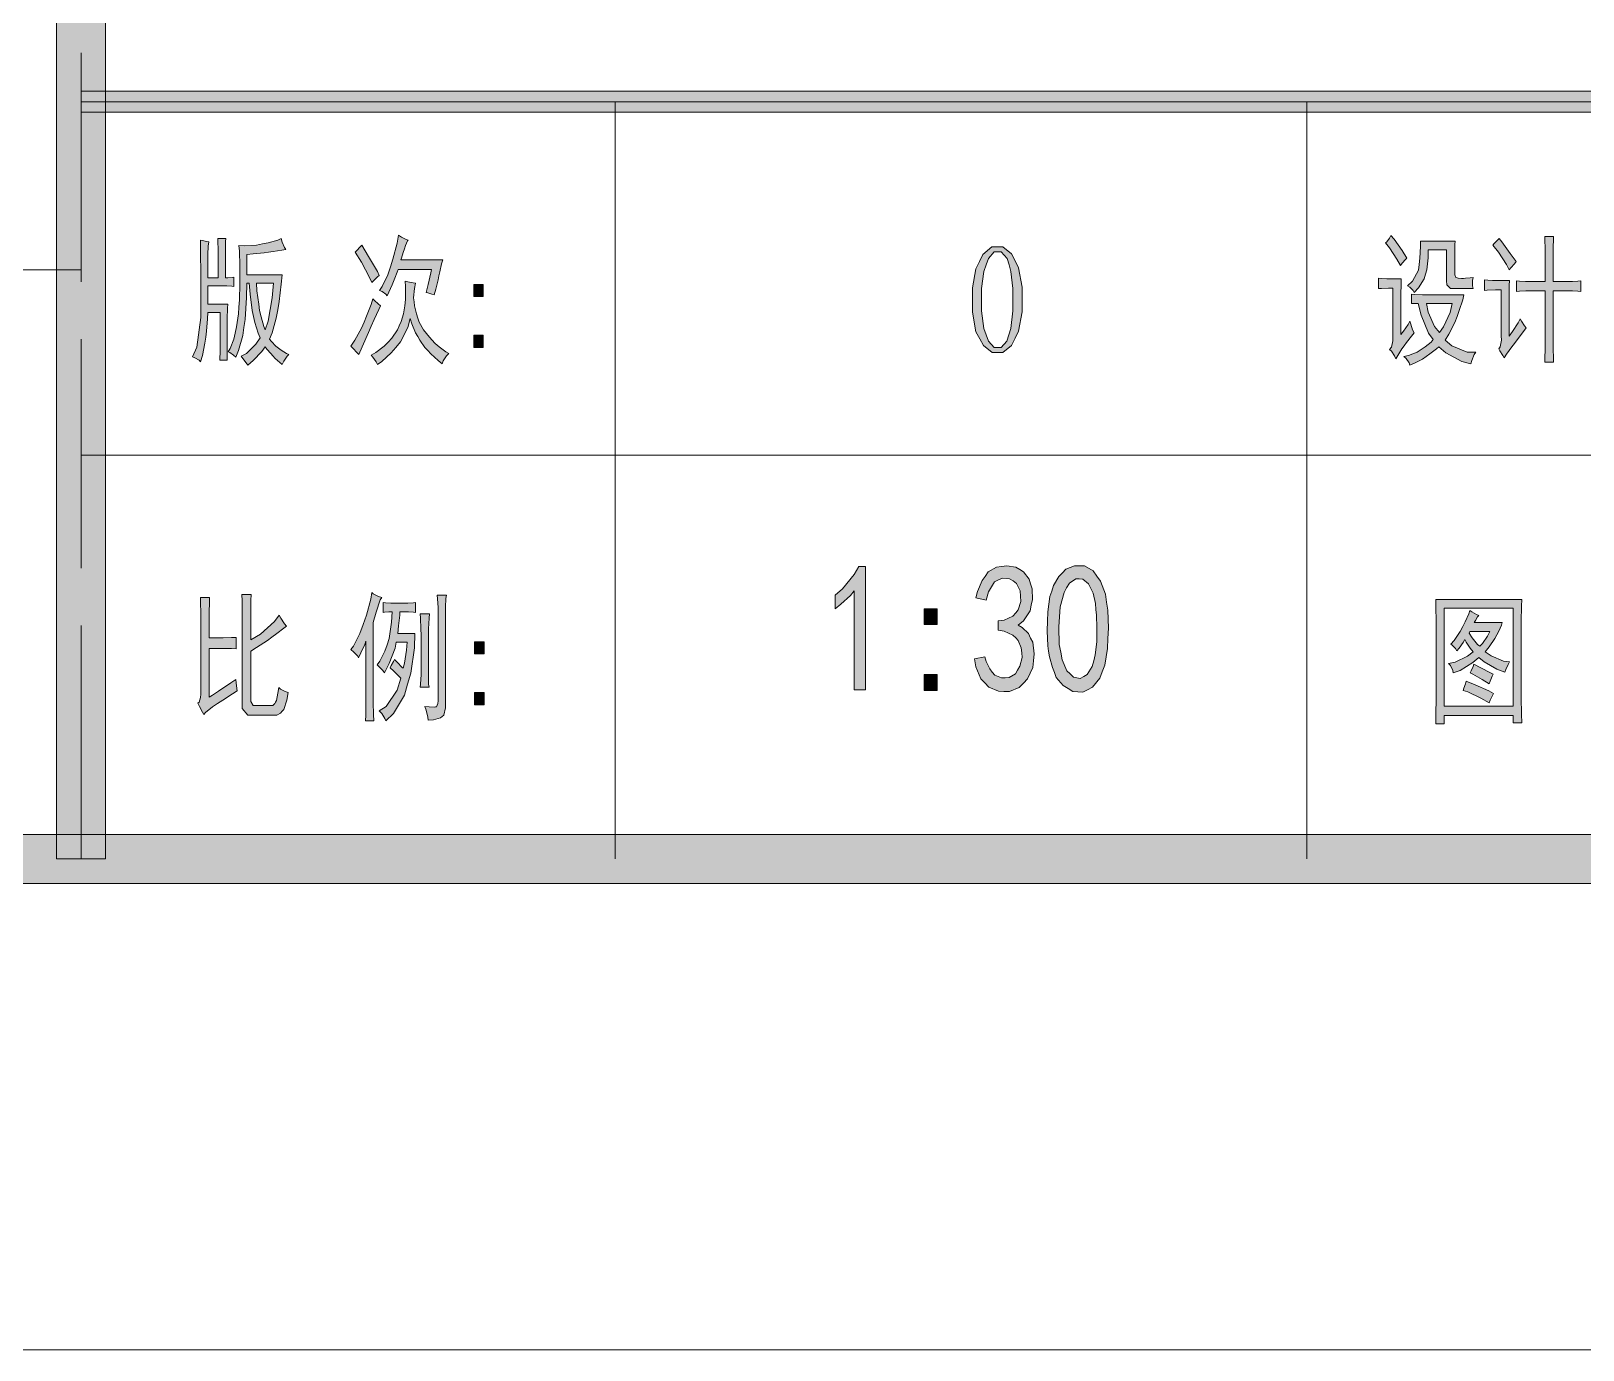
# Model space of a CAD drawing. Header units: millimetres. Extents: x 0 to 829, y 0 to 586.
# Drawn here: x 768.95 to 800.11, y 0 to 26.48 of the extents above; entities that cross this region are included whole.
import ezdxf

# ---------------------------------------------------------------- set-up
doc = ezdxf.new("R2010")
doc.units = ezdxf.units.MM

msp = doc.modelspace()

# ---------------------------------------------------------------- hatches: boundary and pattern name
h = msp.add_hatch(color=0)
h.dxf.hatch_style = 2
h.paths.add_polyline_path([(770.449028, 9.860139), (769.464778, 9.860139), (769.464778, 575.772139), (770.449028, 575.772139)])
h = msp.add_hatch(color=0)
h.dxf.hatch_style = 2
h.paths.add_polyline_path([(769.958667, 24.853194), (769.958667, 25.276528), (819.294639, 25.276528), (819.294639, 24.853194)])
h = msp.add_hatch(color=0)
h.dxf.hatch_style = 2
h.paths.add_polyline_path([(772.519833, 22.253222), (772.512778, 22.1615), (772.502194, 21.995694), (772.502194, 21.918083), (772.502194, 21.530028), (772.710333, 21.530028), (772.710333, 22.052139), (772.710333, 22.112111), (772.706806, 22.246167), (772.703278, 22.32025), (772.862028, 22.32025), (772.8585, 22.25675), (772.854972, 22.122694), (772.854972, 22.052139), (772.854972, 21.530028), (772.904361, 21.530028), (772.989028, 21.537083), (773.027833, 21.540611), (773.027833, 21.353639), (772.981972, 21.357167), (772.886722, 21.364222), (772.837333, 21.364222), (772.502194, 21.364222), (772.502194, 20.997333), (772.904361, 20.997333), (772.900833, 20.919722), (772.893778, 20.704528), (772.893778, 20.563417), (772.893778, 19.8755), (772.745611, 19.8755), (772.749139, 20.069528), (772.752667, 20.545778), (772.752667, 20.831528), (772.502194, 20.831528), (772.498667, 20.704528), (772.4775, 20.457583), (772.463389, 20.337639), (772.44575, 20.217694), (772.392833, 19.97075), (772.354028, 19.84375), (772.325806, 19.871972), (772.244667, 19.921361), (772.195278, 19.942528), (772.279944, 20.136556), (772.361083, 20.729222), (772.361083, 21.131389), (772.361083, 21.537083), (772.357556, 22.112111), (772.354028, 22.284972), (772.396361, 22.274389), (772.4775, 22.25675)])
h = msp.add_hatch(color=0)
h.paths.add_polyline_path([(773.976806, 22.32025), (773.997972, 22.246167), (774.043833, 22.136806), (774.068528, 22.098), (773.987389, 22.083889), (773.814528, 22.059194), (773.722806, 22.045083), (773.634611, 22.030972), (773.415889, 22.006278), (773.285361, 21.995694), (773.285361, 21.586472), (773.994444, 21.586472), (773.976806, 21.403028), (773.934472, 21.053778), (773.90625, 20.884444), (773.878028, 20.718639), (773.796889, 20.425833), (773.743972, 20.298833), (773.782778, 20.249444), (773.870972, 20.157722), (773.923889, 20.115389), (773.976806, 20.073056), (774.079111, 20.009556), (774.1285, 19.988389), (774.093222, 19.953111), (774.026194, 19.854333), (773.994444, 19.787306), (773.948583, 19.826111), (773.856861, 19.910778), (773.811, 19.960167), (773.765139, 20.006028), (773.687528, 20.09775), (773.65225, 20.143611), (773.585222, 20.048361), (773.412361, 19.864917), (773.303, 19.776722), (773.274778, 19.819056), (773.20775, 19.910778), (773.168944, 19.953111), (773.278306, 20.009556), (773.468806, 20.193), (773.553472, 20.32), (773.514667, 20.41525), (773.447639, 20.630444), (773.419417, 20.753917), (773.394722, 20.870333), (773.352389, 21.201944), (773.33475, 21.420667), (773.285361, 21.420667), (773.281833, 21.134917), (773.253611, 20.690417), (773.228917, 20.531667), (773.204222, 20.369389), (773.119556, 20.069528), (773.063111, 19.931944), (773.020778, 19.974278), (772.946694, 20.030722), (772.911417, 20.041306), (772.95375, 20.108333), (773.024306, 20.298833), (773.052528, 20.418778), (773.08075, 20.54225), (773.119556, 20.803306), (773.126611, 20.940889), (773.137194, 21.085528), (773.14425, 21.406556), (773.14425, 21.586472), (773.14425, 21.769917), (773.137194, 22.062722), (773.126611, 22.175611), (773.243028, 22.168556), (773.479389, 22.186194), (773.599333, 22.207361), (773.71575, 22.228528), (773.90625, 22.284972)])
h.paths.add_polyline_path([(773.479389, 21.420667), (773.489972, 21.268972), (773.52525, 20.997333), (773.542889, 20.873861), (773.571111, 20.746861), (773.624028, 20.552833), (773.65225, 20.485806), (773.712222, 20.658667), (773.793361, 21.124333), (773.818056, 21.420667)])
h = msp.add_hatch(color=0)
h.dxf.hatch_style = 2
h.paths.add_polyline_path([(775.592528, 22.186194), (775.730111, 21.956889), (775.9065, 21.6535), (775.941778, 21.575889), (775.910028, 21.547667), (775.835944, 21.473583), (775.793611, 21.43125), (775.751278, 21.537083), (775.585472, 21.840472), (775.458472, 22.041556), (775.49375, 22.073306), (775.560778, 22.147389)])
h = msp.add_hatch(color=0)
h.dxf.hatch_style = 2
h.paths.add_polyline_path([(776.527389, 22.284972), (776.513278, 22.267333), (776.474472, 22.179139), (776.449778, 22.108583), (776.425083, 22.0345), (776.389806, 21.925139), (776.375694, 21.886333), (777.218833, 21.886333), (777.197667, 21.808722), (777.158861, 21.649972), (777.141222, 21.568833), (777.127111, 21.487694), (777.08125, 21.297194), (777.0495, 21.184306), (777.003639, 21.201944), (776.9225, 21.223111), (776.883694, 21.230167), (776.926028, 21.395972), (776.978944, 21.628806), (776.993056, 21.695833), (776.326306, 21.695833), (776.305139, 21.642917), (776.25575, 21.519444), (776.231056, 21.452417), (776.202833, 21.385389), (776.139333, 21.24075), (776.100528, 21.163139), (776.075833, 21.198417), (776.00175, 21.251333), (775.952361, 21.276028), (776.005278, 21.353639), (776.114639, 21.59), (776.167556, 21.745222), (776.220472, 21.903972), (776.305139, 22.225), (776.333361, 22.38375), (776.389806, 22.344944), (776.485056, 22.295556)])
h = msp.add_hatch(color=0)
h.paths.add_polyline_path([(788.356028, 20.027194), (788.250194, 20.027194), (788.073806, 20.168306), (787.999722, 20.305889), (787.925639, 20.443472), (787.855083, 20.838583), (787.855083, 21.092583), (787.855083, 21.328944), (787.925639, 21.709944), (787.996194, 21.854583), (788.063222, 21.999222), (788.246667, 22.147389), (788.356028, 22.147389), (788.465389, 22.147389), (788.641778, 22.006278), (788.712333, 21.868694), (788.779361, 21.727583), (788.849917, 21.339528), (788.849917, 21.092583), (788.849917, 20.845639), (788.779361, 20.454056), (788.712333, 20.312944), (788.641778, 20.168306), (788.465389, 20.027194)])
h.paths.add_polyline_path([(788.356028, 22.048611), (788.289, 22.048611), (788.176111, 21.918083), (788.13025, 21.787556), (788.084389, 21.657028), (788.038528, 21.311306), (788.038528, 21.092583), (788.038528, 20.863278), (788.084389, 20.506972), (788.13025, 20.379972), (788.176111, 20.252972), (788.289, 20.125972), (788.356028, 20.125972), (788.430111, 20.125972), (788.543, 20.252972), (788.585333, 20.379972), (788.627667, 20.506972), (788.666472, 20.863278), (788.666472, 21.092583), (788.666472, 21.311306), (788.627667, 21.657028), (788.588861, 21.787556), (788.550056, 21.918083), (788.433639, 22.048611)])
h = msp.add_hatch(color=0)
h.dxf.hatch_style = 2
h.paths.add_polyline_path([(796.254722, 22.376694), (796.32175, 22.302611), (796.484028, 22.076833), (796.579278, 21.921611), (796.547528, 21.893389), (796.4805, 21.819306), (796.44875, 21.776972), (796.378194, 21.903972), (796.2265, 22.133278), (796.148889, 22.232056), (796.173583, 22.253222), (796.2265, 22.327306)])
h = msp.add_hatch(color=0)
h.dxf.hatch_style = 2
h.paths.add_polyline_path([(797.521194, 21.311306), (797.450639, 21.311306), (797.376556, 21.388917), (797.373028, 21.466528), (797.373028, 22.087417), (797.006139, 22.087417), (797.006139, 21.932194), (796.977917, 21.688778), (796.953222, 21.600583), (796.925, 21.508861), (796.808583, 21.325417), (796.723917, 21.233694), (796.706278, 21.2725), (796.63925, 21.339528), (796.589861, 21.364222), (796.692167, 21.459472), (796.812111, 21.678194), (796.826222, 21.798139), (796.840333, 21.921611), (796.850917, 22.154444), (796.847389, 22.263806), (797.545889, 22.263806), (797.542361, 22.196778), (797.538833, 22.030972), (797.538833, 21.932194), (797.538833, 21.632333), (797.538833, 21.586472), (797.56, 21.533556), (797.584694, 21.5265), (797.605861, 21.519444), (797.672889, 21.512389), (797.715222, 21.515917), (797.754028, 21.519444), (797.849278, 21.5265), (797.905722, 21.533556), (797.895139, 21.477111), (797.895139, 21.364222), (797.905722, 21.311306)])
h = msp.add_hatch(color=0)
h.dxf.hatch_style = 2
h.paths.add_polyline_path([(798.431361, 22.32025), (798.484278, 22.249694), (798.653611, 22.016861), (798.770028, 21.854583), (798.73475, 21.808722), (798.664194, 21.727583), (798.628917, 21.688778), (798.576, 21.794611), (798.413722, 22.041556), (798.304361, 22.186194), (798.332583, 22.214417), (798.396083, 22.281444)])
h = msp.add_hatch(color=0)
h.dxf.hatch_style = 2
h.paths.add_polyline_path([(799.355639, 21.455944), (799.355639, 22.009806), (799.355639, 22.119167), (799.348583, 22.292028), (799.345056, 22.355528), (799.521444, 22.355528), (799.517917, 22.281444), (799.510861, 22.154444), (799.510861, 22.098), (799.510861, 21.455944), (799.853056, 21.455944), (799.902444, 21.455944), (800.011806, 21.459472), (800.071778, 21.466528), (800.071778, 21.254861), (800.008278, 21.261917), (799.902444, 21.265444), (799.863639, 21.265444), (799.510861, 21.265444), (799.510861, 20.154194), (799.510861, 20.087167), (799.517917, 19.928417), (799.521444, 19.833167), (799.345056, 19.833167), (799.348583, 19.928417), (799.355639, 20.083639), (799.355639, 20.143611), (799.355639, 21.265444), (799.027556, 21.265444), (798.967583, 21.265444), (798.840583, 21.261917), (798.780611, 21.254861), (798.780611, 21.466528), (798.840583, 21.459472), (798.957, 21.455944), (799.013444, 21.455944)])
h = msp.add_hatch(color=0)
h.dxf.hatch_style = 2
h.paths.add_polyline_path([(796.462861, 21.508861), (796.459333, 21.410083), (796.455806, 21.187833), (796.455806, 21.064361), (796.455806, 20.387028), (796.508722, 20.454056), (796.600444, 20.588111), (796.63925, 20.655139), (796.653361, 20.598694), (796.692167, 20.482278), (796.723917, 20.422306), (796.667472, 20.355278), (796.568694, 20.228278), (796.522833, 20.164778), (796.476972, 20.104806), (796.392306, 19.97075), (796.357028, 19.900194), (796.325278, 19.960167), (796.265306, 20.055417), (796.230028, 20.087167), (796.265306, 20.133028), (796.297056, 20.260028), (796.297056, 20.344694), (796.297056, 21.321889), (796.208861, 21.321889), (796.064222, 21.314833), (796.007778, 21.311306), (796.007778, 21.519444), (796.060694, 21.515917), (796.173583, 21.508861), (796.230028, 21.508861)])
h = msp.add_hatch(color=0)
h.dxf.hatch_style = 2
h.paths.add_polyline_path([(776.675556, 21.420667), (776.650861, 21.314833), (776.633222, 21.127861), (776.643806, 21.046722), (776.650861, 20.965583), (776.689667, 20.803306), (776.717889, 20.718639), (776.746111, 20.6375), (776.834306, 20.482278), (776.89075, 20.408194), (776.950722, 20.337639), (777.063611, 20.217694), (777.116528, 20.168306), (777.172972, 20.122444), (777.282333, 20.041306), (777.342306, 20.009556), (777.296444, 19.963694), (777.229417, 19.857861), (777.20825, 19.797889), (777.127111, 19.864917), (776.982472, 19.998972), (776.9225, 20.066), (776.862528, 20.1295), (776.760222, 20.274139), (776.717889, 20.348222), (776.675556, 20.422306), (776.601472, 20.602222), (776.566194, 20.708056), (776.516806, 20.531667), (776.372167, 20.242389), (776.276917, 20.1295), (776.181667, 20.020139), (775.998222, 19.847278), (775.910028, 19.787306), (775.881806, 19.84375), (775.818306, 19.935472), (775.783028, 19.974278), (775.87475, 20.027194), (776.044083, 20.157722), (776.121694, 20.235333), (776.199306, 20.316472), (776.312194, 20.482278), (776.347472, 20.563417), (776.38275, 20.648083), (776.428611, 20.806833), (776.442722, 20.884444), (776.456833, 20.965583), (776.470944, 21.092583), (776.470944, 21.141972), (776.474472, 21.191361), (776.470944, 21.353639), (776.467417, 21.463), (776.516806, 21.445361), (776.622639, 21.424194)])
h = msp.add_hatch(color=0)
h.dxf.hatch_style = 2
h.paths.add_polyline_path([(778.03375, 21.152556), (777.84325, 21.152556), (777.84325, 21.395972), (778.03375, 21.395972)])
h = msp.add_hatch(color=0)
h.paths.add_polyline_path([(796.671, 21.198417), (796.738028, 21.194889), (796.889722, 21.187833), (796.970861, 21.187833), (797.722278, 21.187833), (797.697583, 21.089056), (797.627028, 20.870333), (797.584694, 20.750389), (797.542361, 20.630444), (797.422417, 20.394083), (797.348333, 20.277667), (797.478861, 20.16125), (797.789306, 20.037778), (797.962167, 20.03425), (797.930417, 19.984861), (797.881028, 19.868444), (797.863389, 19.801417), (797.683472, 19.850806), (797.362444, 20.023667), (797.221333, 20.143611), (797.168417, 20.101278), (797.037889, 20.0025), (796.963806, 19.949583), (796.889722, 19.896667), (796.727444, 19.812), (796.63925, 19.776722), (796.621611, 19.822583), (796.561639, 19.90725), (796.515778, 19.946056), (796.6075, 19.967222), (796.780361, 20.037778), (796.8615, 20.087167), (796.942639, 20.140083), (797.062583, 20.238861), (797.104917, 20.28825), (797.013194, 20.41525), (796.865028, 20.778611), (796.805056, 21.011444), (796.671, 21.011444)])
h.paths.add_polyline_path([(797.231917, 20.432889), (797.313056, 20.545778), (797.443583, 20.831528), (797.489444, 21.011444), (796.970861, 21.011444), (797.002611, 20.838583), (797.129611, 20.549306)])
h = msp.add_hatch(color=0)
h.dxf.hatch_style = 2
h.paths.add_polyline_path([(798.6395, 21.477111), (798.632444, 21.371278), (798.628917, 21.149028), (798.628917, 21.032611), (798.628917, 20.355278), (798.699472, 20.450528), (798.812361, 20.623389), (798.854694, 20.701), (798.879389, 20.655139), (798.939361, 20.566944), (798.971111, 20.521083), (798.738278, 20.210639), (798.685361, 20.140083), (798.579528, 19.995444), (798.530139, 19.921361), (798.501917, 19.97075), (798.445472, 20.062472), (798.420778, 20.101278), (798.449, 20.143611), (798.473694, 20.277667), (798.470167, 20.365861), (798.470167, 21.286611), (798.357278, 21.286611), (798.191472, 21.283083), (798.138556, 21.276028), (798.138556, 21.487694), (798.205583, 21.480639), (798.297306, 21.477111), (798.322, 21.477111)])
h = msp.add_hatch(color=0)
h.dxf.hatch_style = 2
h.paths.add_polyline_path([(775.966472, 20.965583), (775.934722, 20.8915), (775.843, 20.690417), (775.783028, 20.559889), (775.726583, 20.429361), (775.603111, 20.143611), (775.536083, 19.988389), (775.497278, 20.027194), (775.419667, 20.108333), (775.377333, 20.154194), (775.454944, 20.274139), (775.585472, 20.517556), (775.638389, 20.6375), (775.691306, 20.757444), (775.7795, 20.990278), (775.818306, 21.106694), (775.846528, 21.074944), (775.920611, 21.004389)])
h = msp.add_hatch(color=0)
h.dxf.hatch_style = 2
h.paths.add_polyline_path([(778.03375, 20.1295), (777.84325, 20.1295), (777.84325, 20.376444), (778.03375, 20.376444)])
h = msp.add_hatch(color=0)
h.dxf.hatch_style = 2
h.paths.add_polyline_path([(785.477361, 15.243528), (785.403278, 15.151806), (785.212778, 14.971889), (785.099889, 14.883694), (785.099889, 15.158861), (785.244528, 15.282333), (785.477361, 15.568083), (785.572611, 15.733889), (785.710194, 15.733889), (785.710194, 13.257389), (785.477361, 13.257389)])
h = msp.add_hatch(color=0)
h.dxf.hatch_style = 2
h.paths.add_polyline_path([(787.897417, 13.878278), (788.105556, 13.920611), (788.13025, 13.825361), (788.204333, 13.673667), (788.253722, 13.610167), (788.306639, 13.550194), (788.437167, 13.49375), (788.514778, 13.497278), (788.592389, 13.500806), (788.715861, 13.578417), (788.761722, 13.6525), (788.807583, 13.730111), (788.849917, 13.902972), (788.842861, 13.998222), (788.835806, 14.097), (788.775833, 14.248694), (788.722917, 14.301611), (788.666472, 14.354528), (788.490083, 14.432139), (788.370139, 14.453306), (788.370139, 14.640278), (788.490083, 14.654389), (788.666472, 14.735528), (788.722917, 14.799028), (788.775833, 14.862528), (788.825222, 15.031861), (788.818167, 15.137694), (788.814639, 15.24), (788.740556, 15.391694), (788.67, 15.441083), (788.599444, 15.486944), (788.454806, 15.497528), (788.377194, 15.46225), (788.299583, 15.423444), (788.176111, 15.222361), (788.13025, 15.056556), (787.922111, 15.102417), (787.957389, 15.229417), (788.049111, 15.448139), (788.112611, 15.532806), (788.172583, 15.621), (788.334861, 15.719778), (788.440694, 15.733889), (788.543, 15.748), (788.722917, 15.71625), (788.804056, 15.670389), (788.881667, 15.624528), (788.991028, 15.479889), (789.022778, 15.381111), (789.054528, 15.285861), (789.061583, 15.070667), (789.036889, 14.957778), (789.015722, 14.841361), (788.881667, 14.640278), (788.772306, 14.555611), (788.853444, 14.50975), (788.976917, 14.38275), (789.022778, 14.294556), (789.065111, 14.209889), (789.093333, 13.980583), (789.079222, 13.839472), (789.065111, 13.701889), (788.962806, 13.472583), (788.878139, 13.387917), (788.789944, 13.299722), (788.595917, 13.218583), (788.486556, 13.222111), (788.377194, 13.225639), (788.186694, 13.310306), (788.105556, 13.394972), (788.024417, 13.476111), (787.922111, 13.719528)])
h = msp.add_hatch(color=0)
h.paths.add_polyline_path([(789.361444, 14.633222), (789.3685, 14.823722), (789.410833, 15.127111), (789.446111, 15.236472), (789.484917, 15.349361), (789.59075, 15.532806), (789.661306, 15.603361), (789.728333, 15.677444), (789.901194, 15.748), (789.999972, 15.748), (790.102278, 15.748), (790.275139, 15.645694), (790.35275, 15.539861), (790.426833, 15.437556), (790.525611, 15.172972), (790.546778, 15.014222), (790.571472, 14.855472), (790.585583, 14.492111), (790.575, 14.2875), (790.567944, 14.082889), (790.5115, 13.74775), (790.462111, 13.617222), (790.412722, 13.490222), (790.264556, 13.306778), (790.165778, 13.257389), (790.070528, 13.208), (789.872972, 13.218583), (789.774194, 13.278556), (789.678944, 13.342056), (789.537833, 13.504333), (789.499028, 13.603111), (789.460222, 13.705417), (789.40025, 13.917083), (789.382611, 14.029972), (789.3685, 14.139333), (789.354389, 14.442722)])
h.paths.add_polyline_path([(789.601333, 14.717889), (789.587222, 14.520333), (789.597806, 14.167556), (789.626028, 14.012333), (789.65425, 13.860639), (789.7495, 13.638389), (789.816528, 13.574889), (789.883556, 13.511389), (790.017611, 13.483167), (790.088167, 13.5255), (790.155194, 13.564306), (790.2575, 13.723056), (790.28925, 13.839472), (790.321, 13.959417), (790.35275, 14.220472), (790.35275, 14.358056), (790.35275, 14.499167), (790.342167, 14.756694), (790.335111, 14.869583), (790.324528, 14.986), (790.275139, 15.194139), (790.229278, 15.289389), (790.186944, 15.381111), (790.074056, 15.479889), (789.999972, 15.483417), (789.929417, 15.486944), (789.802417, 15.395222), (789.745972, 15.3035), (789.693056, 15.20825), (789.618972, 14.918972)])
h = msp.add_hatch(color=0)
h.dxf.hatch_style = 2
h.paths.add_polyline_path([(772.537472, 15.109472), (772.533944, 15.021278), (772.530417, 14.802556), (772.530417, 14.675556), (772.530417, 14.298083), (772.727972, 14.298083), (772.809111, 14.298083), (772.978444, 14.305139), (773.070167, 14.308667), (773.070167, 14.075833), (772.978444, 14.082889), (772.809111, 14.086417), (772.727972, 14.086417), (772.530417, 14.086417), (772.530417, 13.109222), (772.593917, 13.148028), (772.713861, 13.225639), (772.766778, 13.260917), (772.819694, 13.296194), (772.964333, 13.3985), (773.063111, 13.465528), (773.070167, 13.394972), (773.087806, 13.278556), (773.094861, 13.232694), (772.999611, 13.172722), (772.802056, 13.045722), (772.69975, 12.978694), (772.597444, 12.911667), (772.456333, 12.798778), (772.421056, 12.756444), (772.392833, 12.805833), (772.332861, 12.92225), (772.304639, 12.989278), (772.325806, 13.010444), (772.354028, 13.098639), (772.361083, 13.165667), (772.361083, 14.654389), (772.361083, 14.788444), (772.357556, 15.014222), (772.354028, 15.109472)])
h = msp.add_hatch(color=0)
h.dxf.hatch_style = 2
h.paths.add_polyline_path([(773.370028, 15.165917), (773.3665, 15.0495), (773.362972, 14.82725), (773.362972, 14.721417), (773.362972, 14.25575), (773.557, 14.375694), (773.84275, 14.626167), (773.934472, 14.753167), (773.96975, 14.693194), (774.040306, 14.580306), (774.079111, 14.530917), (774.026194, 14.492111), (773.885083, 14.386278), (773.789833, 14.315722), (773.698111, 14.245167), (773.482917, 14.104056), (773.362972, 14.0335), (773.362972, 13.098639), (773.362972, 13.021028), (773.412361, 12.943417), (773.46175, 12.943417), (773.77925, 12.943417), (773.807472, 12.943417), (773.849806, 12.978694), (773.863917, 13.010444), (773.881556, 13.042194), (773.909778, 13.186833), (773.927417, 13.299722), (773.962694, 13.2715), (774.057944, 13.222111), (774.117917, 13.200944), (774.089694, 13.04925), (774.026194, 12.862278), (773.994444, 12.823472), (773.962694, 12.784667), (773.888611, 12.745861), (773.853333, 12.745861), (773.412361, 12.745861), (773.303, 12.745861), (773.193639, 12.883444), (773.193639, 13.021028), (773.193639, 14.675556), (773.193639, 14.799028), (773.190111, 15.042444), (773.186583, 15.165917)])
h = msp.add_hatch(color=0)
h.dxf.hatch_style = 2
h.paths.add_polyline_path([(775.994694, 15.109472), (775.962944, 15.063611), (775.881806, 14.816667), (775.825361, 14.608528), (775.825361, 13.109222), (775.825361, 12.999861), (775.828889, 12.759972), (775.835944, 12.632972), (775.666611, 12.632972), (775.673667, 12.749389), (775.677194, 12.978694), (775.677194, 13.088056), (775.677194, 14.231056), (775.6525, 14.164028), (775.574889, 13.998222), (775.5255, 13.899444), (775.511389, 13.927667), (775.433778, 14.008806), (775.377333, 14.06525), (775.43025, 14.132278), (775.553722, 14.386278), (775.62075, 14.569722), (775.691306, 14.756694), (775.775972, 15.074194), (775.793611, 15.20825), (775.825361, 15.180028), (775.927667, 15.130639)])
h = msp.add_hatch(color=0)
h.dxf.hatch_style = 2
h.paths.add_polyline_path([(776.460361, 14.996583), (776.520333, 14.996583), (776.629694, 15.003639), (776.675556, 15.010694), (776.675556, 14.809611), (776.629694, 14.816667), (776.530917, 14.820194), (776.474472, 14.820194), (776.358056, 14.820194), (776.354528, 14.753167), (776.333361, 14.537972), (776.31925, 14.386278), (776.657917, 14.386278), (776.650861, 14.100528), (776.576778, 13.589), (776.513278, 13.36675), (776.449778, 13.1445), (776.231056, 12.777611), (776.075833, 12.632972), (776.058194, 12.678833), (775.994694, 12.777611), (775.941778, 12.834056), (776.082889, 12.92225), (776.301611, 13.250333), (776.375694, 13.486694), (776.336889, 13.532556), (776.231056, 13.638389), (776.1605, 13.698361), (776.185194, 13.744222), (776.231056, 13.825361), (776.252222, 13.864167), (776.312194, 13.800667), (776.400389, 13.708944), (776.425083, 13.687778), (776.449778, 13.793611), (776.488583, 14.054667), (776.502694, 14.209889), (776.283972, 14.209889), (776.262806, 14.093472), (776.146389, 13.786556), (776.051139, 13.599583), (776.019389, 13.641917), (775.941778, 13.719528), (775.902972, 13.754806), (775.959417, 13.832417), (776.058194, 14.0335), (776.100528, 14.1605), (776.142861, 14.283972), (776.19225, 14.615583), (776.202833, 14.820194), (776.139333, 14.820194), (776.051139, 14.816667), (776.026444, 14.809611), (776.026444, 15.010694), (776.068778, 15.003639), (776.174611, 14.996583), (776.241639, 14.996583)])
h = msp.add_hatch(color=0)
h.dxf.hatch_style = 2
h.paths.add_polyline_path([(777.292917, 15.155333), (777.282333, 15.088306), (777.275278, 14.915444), (777.275278, 14.809611), (777.275278, 13.010444), (777.275278, 12.894028), (777.243528, 12.749389), (777.20825, 12.721167), (777.1765, 12.692944), (777.035389, 12.654139), (776.926028, 12.643556), (776.9225, 12.707056), (776.887222, 12.844639), (776.859, 12.92225), (776.947194, 12.911667), (777.053028, 12.904611), (777.074194, 12.911667), (777.095361, 12.915194), (777.120056, 12.978694), (777.127111, 13.031611), (777.127111, 14.799028), (777.127111, 14.904861), (777.116528, 15.08125), (777.109472, 15.155333)])
h = msp.add_hatch(color=0)
h.paths.add_polyline_path([(798.882917, 15.070667), (798.875861, 14.933083), (798.872333, 14.626167), (798.872333, 14.460361), (798.872333, 13.2715), (798.872333, 13.102167), (798.875861, 12.7635), (798.882917, 12.594167), (798.713583, 12.594167), (798.713583, 12.738806), (797.323639, 12.738806), (797.323639, 12.573), (797.157833, 12.573), (797.161361, 12.745861), (797.164889, 13.102167), (797.164889, 13.285611), (797.164889, 14.460361), (797.164889, 14.622639), (797.161361, 14.926028), (797.157833, 15.070667)])
h.paths.add_polyline_path([(798.713583, 12.929306), (798.713583, 14.894278), (797.323639, 14.894278), (797.323639, 12.929306)])
h = msp.add_hatch(color=0)
h.dxf.hatch_style = 2
h.paths.add_polyline_path([(776.950722, 14.777861), (776.943667, 14.696722), (776.933083, 14.481528), (776.933083, 14.343944), (776.933083, 13.698361), (776.933083, 13.564306), (776.936611, 13.370278), (776.943667, 13.310306), (776.767278, 13.310306), (776.774333, 13.370278), (776.784917, 13.560778), (776.784917, 13.687778), (776.784917, 14.354528), (776.781389, 14.481528), (776.770806, 14.693194), (776.767278, 14.777861)])
h = msp.add_hatch(color=0)
h.dxf.hatch_style = 2
h.paths.add_polyline_path([(787.149528, 14.569722), (786.884944, 14.569722), (786.884944, 14.883694), (787.149528, 14.883694)])
h = msp.add_hatch(color=0)
h.paths.add_polyline_path([(798.022139, 14.749639), (797.997444, 14.717889), (797.951583, 14.643806), (797.930417, 14.605), (798.491333, 14.605), (798.473694, 14.555611), (798.420778, 14.432139), (798.381972, 14.361583), (798.343167, 14.2875), (798.22675, 14.118167), (798.149139, 14.015861), (798.272611, 13.934722), (798.519556, 13.832417), (798.6395, 13.818306), (798.611278, 13.765389), (798.561889, 13.663083), (798.540722, 13.606639), (798.3855, 13.666611), (798.127972, 13.818306), (798.022139, 13.9065), (797.902194, 13.800667), (797.644667, 13.645444), (797.507083, 13.596056), (797.4965, 13.645444), (797.450639, 13.740694), (797.415361, 13.783028), (797.549417, 13.81125), (797.792833, 13.927667), (797.905722, 14.015861), (797.849278, 14.089944), (797.764611, 14.209889), (797.739917, 14.262806), (797.704639, 14.206361), (797.6235, 14.093472), (797.581167, 14.040556), (797.552944, 14.082889), (797.489444, 14.149917), (797.457694, 14.171083), (797.52825, 14.248694), (797.648194, 14.425083), (797.697583, 14.523861), (797.7505, 14.619111), (797.821056, 14.781389), (797.838694, 14.848417), (797.881028, 14.820194), (797.97275, 14.770806)])
h.paths.add_polyline_path([(797.824583, 14.393333), (797.884556, 14.301611), (797.993917, 14.167556), (798.039778, 14.12875), (798.092694, 14.185194), (798.195, 14.333361), (798.240861, 14.428611), (797.838694, 14.428611)])
h = msp.add_hatch(color=0)
h.dxf.hatch_style = 2
h.paths.add_polyline_path([(778.051389, 13.977056), (777.857361, 13.977056), (777.857361, 14.220472), (778.051389, 14.220472)])
h = msp.add_hatch(color=0)
h.dxf.hatch_style = 2
h.paths.add_polyline_path([(797.923361, 13.772444), (798.064472, 13.694833), (798.2585, 13.596056), (798.307889, 13.571361), (798.286722, 13.529028), (798.247917, 13.426722), (798.230278, 13.373806), (798.089167, 13.462), (797.898667, 13.571361), (797.849278, 13.596056), (797.870444, 13.634861), (797.905722, 13.723056)])
h = msp.add_hatch(color=0)
h.dxf.hatch_style = 2
h.paths.add_polyline_path([(787.149528, 13.243278), (786.884944, 13.243278), (786.884944, 13.560778), (787.149528, 13.560778)])
h = msp.add_hatch(color=0)
h.dxf.hatch_style = 2
h.paths.add_polyline_path([(797.764611, 13.426722), (797.948056, 13.356167), (798.223222, 13.232694), (798.314944, 13.183306), (798.293778, 13.140972), (798.251444, 13.045722), (798.230278, 12.996333), (798.060944, 13.088056), (797.799889, 13.211528), (797.708167, 13.23975), (797.722278, 13.285611), (797.754028, 13.377333)])
h = msp.add_hatch(color=0)
h.dxf.hatch_style = 2
h.paths.add_polyline_path([(778.051389, 12.954), (777.857361, 12.954), (777.857361, 13.200944), (778.051389, 13.200944)])
h = msp.add_hatch(color=0)
h.dxf.hatch_style = 2
h.paths.add_polyline_path([(24.154694, 9.36625), (25.142472, 10.3505), (818.80075, 10.3505), (819.788528, 9.36625)])

# ---------------------------------------------------------------- linework, layer by layer
at = {"color": 0, "lineweight": 0}
for points in [[(0, 0), (0, 585.632278), (829.154778, 585.632278), (829.154778, 0)], [(770.449028, 9.860139), (769.464778, 9.860139), (769.464778, 575.772139), (770.449028, 575.772139)], [(769.958667, 24.853194), (769.958667, 25.276528), (819.294639, 25.276528), (819.294639, 24.853194)], [(772.519833, 22.253222), (772.512778, 22.1615), (772.502194, 21.995694), (772.502194, 21.918083), (772.502194, 21.530028), (772.710333, 21.530028), (772.710333, 22.052139), (772.710333, 22.112111), (772.706806, 22.246167), (772.703278, 22.32025), (772.862028, 22.32025), (772.8585, 22.25675), (772.854972, 22.122694), (772.854972, 22.052139), (772.854972, 21.530028), (772.904361, 21.530028), (772.989028, 21.537083), (773.027833, 21.540611), (773.027833, 21.353639), (772.981972, 21.357167), (772.886722, 21.364222), (772.837333, 21.364222), (772.502194, 21.364222), (772.502194, 20.997333), (772.904361, 20.997333), (772.900833, 20.919722), (772.893778, 20.704528), (772.893778, 20.563417), (772.893778, 19.8755), (772.745611, 19.8755), (772.749139, 20.069528), (772.752667, 20.545778), (772.752667, 20.831528), (772.502194, 20.831528), (772.498667, 20.704528), (772.4775, 20.457583), (772.463389, 20.337639), (772.44575, 20.217694), (772.392833, 19.97075), (772.354028, 19.84375), (772.325806, 19.871972), (772.244667, 19.921361), (772.195278, 19.942528), (772.279944, 20.136556), (772.361083, 20.729222), (772.361083, 21.131389), (772.361083, 21.537083), (772.357556, 22.112111), (772.354028, 22.284972), (772.396361, 22.274389), (772.4775, 22.25675)], [(773.976806, 22.32025), (773.997972, 22.246167), (774.043833, 22.136806), (774.068528, 22.098), (773.987389, 22.083889), (773.814528, 22.059194), (773.722806, 22.045083), (773.634611, 22.030972), (773.415889, 22.006278), (773.285361, 21.995694), (773.285361, 21.586472), (773.994444, 21.586472), (773.976806, 21.403028), (773.934472, 21.053778), (773.90625, 20.884444), (773.878028, 20.718639), (773.796889, 20.425833), (773.743972, 20.298833), (773.782778, 20.249444), (773.870972, 20.157722), (773.923889, 20.115389), (773.976806, 20.073056), (774.079111, 20.009556), (774.1285, 19.988389), (774.093222, 19.953111), (774.026194, 19.854333), (773.994444, 19.787306), (773.948583, 19.826111), (773.856861, 19.910778), (773.811, 19.960167), (773.765139, 20.006028), (773.687528, 20.09775), (773.65225, 20.143611), (773.585222, 20.048361), (773.412361, 19.864917), (773.303, 19.776722), (773.274778, 19.819056), (773.20775, 19.910778), (773.168944, 19.953111), (773.278306, 20.009556), (773.468806, 20.193), (773.553472, 20.32), (773.514667, 20.41525), (773.447639, 20.630444), (773.419417, 20.753917), (773.394722, 20.870333), (773.352389, 21.201944), (773.33475, 21.420667), (773.285361, 21.420667), (773.281833, 21.134917), (773.253611, 20.690417), (773.228917, 20.531667), (773.204222, 20.369389), (773.119556, 20.069528), (773.063111, 19.931944), (773.020778, 19.974278), (772.946694, 20.030722), (772.911417, 20.041306), (772.95375, 20.108333), (773.024306, 20.298833), (773.052528, 20.418778), (773.08075, 20.54225), (773.119556, 20.803306), (773.126611, 20.940889), (773.137194, 21.085528), (773.14425, 21.406556), (773.14425, 21.586472), (773.14425, 21.769917), (773.137194, 22.062722), (773.126611, 22.175611), (773.243028, 22.168556), (773.479389, 22.186194), (773.599333, 22.207361), (773.71575, 22.228528), (773.90625, 22.284972)], [(775.592528, 22.186194), (775.730111, 21.956889), (775.9065, 21.6535), (775.941778, 21.575889), (775.910028, 21.547667), (775.835944, 21.473583), (775.793611, 21.43125), (775.751278, 21.537083), (775.585472, 21.840472), (775.458472, 22.041556), (775.49375, 22.073306), (775.560778, 22.147389)], [(776.527389, 22.284972), (776.513278, 22.267333), (776.474472, 22.179139), (776.449778, 22.108583), (776.425083, 22.0345), (776.389806, 21.925139), (776.375694, 21.886333), (777.218833, 21.886333), (777.197667, 21.808722), (777.158861, 21.649972), (777.141222, 21.568833), (777.127111, 21.487694), (777.08125, 21.297194), (777.0495, 21.184306), (777.003639, 21.201944), (776.9225, 21.223111), (776.883694, 21.230167), (776.926028, 21.395972), (776.978944, 21.628806), (776.993056, 21.695833), (776.326306, 21.695833), (776.305139, 21.642917), (776.25575, 21.519444), (776.231056, 21.452417), (776.202833, 21.385389), (776.139333, 21.24075), (776.100528, 21.163139), (776.075833, 21.198417), (776.00175, 21.251333), (775.952361, 21.276028), (776.005278, 21.353639), (776.114639, 21.59), (776.167556, 21.745222), (776.220472, 21.903972), (776.305139, 22.225), (776.333361, 22.38375), (776.389806, 22.344944), (776.485056, 22.295556)], [(788.356028, 20.027194), (788.250194, 20.027194), (788.073806, 20.168306), (787.999722, 20.305889), (787.925639, 20.443472), (787.855083, 20.838583), (787.855083, 21.092583), (787.855083, 21.328944), (787.925639, 21.709944), (787.996194, 21.854583), (788.063222, 21.999222), (788.246667, 22.147389), (788.356028, 22.147389), (788.465389, 22.147389), (788.641778, 22.006278), (788.712333, 21.868694), (788.779361, 21.727583), (788.849917, 21.339528), (788.849917, 21.092583), (788.849917, 20.845639), (788.779361, 20.454056), (788.712333, 20.312944), (788.641778, 20.168306), (788.465389, 20.027194)], [(796.254722, 22.376694), (796.32175, 22.302611), (796.484028, 22.076833), (796.579278, 21.921611), (796.547528, 21.893389), (796.4805, 21.819306), (796.44875, 21.776972), (796.378194, 21.903972), (796.2265, 22.133278), (796.148889, 22.232056), (796.173583, 22.253222), (796.2265, 22.327306)], [(797.521194, 21.311306), (797.450639, 21.311306), (797.376556, 21.388917), (797.373028, 21.466528), (797.373028, 22.087417), (797.006139, 22.087417), (797.006139, 21.932194), (796.977917, 21.688778), (796.953222, 21.600583), (796.925, 21.508861), (796.808583, 21.325417), (796.723917, 21.233694), (796.706278, 21.2725), (796.63925, 21.339528), (796.589861, 21.364222), (796.692167, 21.459472), (796.812111, 21.678194), (796.826222, 21.798139), (796.840333, 21.921611), (796.850917, 22.154444), (796.847389, 22.263806), (797.545889, 22.263806), (797.542361, 22.196778), (797.538833, 22.030972), (797.538833, 21.932194), (797.538833, 21.632333), (797.538833, 21.586472), (797.56, 21.533556), (797.584694, 21.5265), (797.605861, 21.519444), (797.672889, 21.512389), (797.715222, 21.515917), (797.754028, 21.519444), (797.849278, 21.5265), (797.905722, 21.533556), (797.895139, 21.477111), (797.895139, 21.364222), (797.905722, 21.311306)], [(798.431361, 22.32025), (798.484278, 22.249694), (798.653611, 22.016861), (798.770028, 21.854583), (798.73475, 21.808722), (798.664194, 21.727583), (798.628917, 21.688778), (798.576, 21.794611), (798.413722, 22.041556), (798.304361, 22.186194), (798.332583, 22.214417), (798.396083, 22.281444)], [(799.355639, 21.455944), (799.355639, 22.009806), (799.355639, 22.119167), (799.348583, 22.292028), (799.345056, 22.355528), (799.521444, 22.355528), (799.517917, 22.281444), (799.510861, 22.154444), (799.510861, 22.098), (799.510861, 21.455944), (799.853056, 21.455944), (799.902444, 21.455944), (800.011806, 21.459472), (800.071778, 21.466528), (800.071778, 21.254861), (800.008278, 21.261917), (799.902444, 21.265444), (799.863639, 21.265444), (799.510861, 21.265444), (799.510861, 20.154194), (799.510861, 20.087167), (799.517917, 19.928417), (799.521444, 19.833167), (799.345056, 19.833167), (799.348583, 19.928417), (799.355639, 20.083639), (799.355639, 20.143611), (799.355639, 21.265444), (799.027556, 21.265444), (798.967583, 21.265444), (798.840583, 21.261917), (798.780611, 21.254861), (798.780611, 21.466528), (798.840583, 21.459472), (798.957, 21.455944), (799.013444, 21.455944)], [(788.356028, 22.048611), (788.289, 22.048611), (788.176111, 21.918083), (788.13025, 21.787556), (788.084389, 21.657028), (788.038528, 21.311306), (788.038528, 21.092583), (788.038528, 20.863278), (788.084389, 20.506972), (788.13025, 20.379972), (788.176111, 20.252972), (788.289, 20.125972), (788.356028, 20.125972), (788.430111, 20.125972), (788.543, 20.252972), (788.585333, 20.379972), (788.627667, 20.506972), (788.666472, 20.863278), (788.666472, 21.092583), (788.666472, 21.311306), (788.627667, 21.657028), (788.588861, 21.787556), (788.550056, 21.918083), (788.433639, 22.048611)], [(796.462861, 21.508861), (796.459333, 21.410083), (796.455806, 21.187833), (796.455806, 21.064361), (796.455806, 20.387028), (796.508722, 20.454056), (796.600444, 20.588111), (796.63925, 20.655139), (796.653361, 20.598694), (796.692167, 20.482278), (796.723917, 20.422306), (796.667472, 20.355278), (796.568694, 20.228278), (796.522833, 20.164778), (796.476972, 20.104806), (796.392306, 19.97075), (796.357028, 19.900194), (796.325278, 19.960167), (796.265306, 20.055417), (796.230028, 20.087167), (796.265306, 20.133028), (796.297056, 20.260028), (796.297056, 20.344694), (796.297056, 21.321889), (796.208861, 21.321889), (796.064222, 21.314833), (796.007778, 21.311306), (796.007778, 21.519444), (796.060694, 21.515917), (796.173583, 21.508861), (796.230028, 21.508861)], [(773.479389, 21.420667), (773.489972, 21.268972), (773.52525, 20.997333), (773.542889, 20.873861), (773.571111, 20.746861), (773.624028, 20.552833), (773.65225, 20.485806), (773.712222, 20.658667), (773.793361, 21.124333), (773.818056, 21.420667)], [(776.675556, 21.420667), (776.650861, 21.314833), (776.633222, 21.127861), (776.643806, 21.046722), (776.650861, 20.965583), (776.689667, 20.803306), (776.717889, 20.718639), (776.746111, 20.6375), (776.834306, 20.482278), (776.89075, 20.408194), (776.950722, 20.337639), (777.063611, 20.217694), (777.116528, 20.168306), (777.172972, 20.122444), (777.282333, 20.041306), (777.342306, 20.009556), (777.296444, 19.963694), (777.229417, 19.857861), (777.20825, 19.797889), (777.127111, 19.864917), (776.982472, 19.998972), (776.9225, 20.066), (776.862528, 20.1295), (776.760222, 20.274139), (776.717889, 20.348222), (776.675556, 20.422306), (776.601472, 20.602222), (776.566194, 20.708056), (776.516806, 20.531667), (776.372167, 20.242389), (776.276917, 20.1295), (776.181667, 20.020139), (775.998222, 19.847278), (775.910028, 19.787306), (775.881806, 19.84375), (775.818306, 19.935472), (775.783028, 19.974278), (775.87475, 20.027194), (776.044083, 20.157722), (776.121694, 20.235333), (776.199306, 20.316472), (776.312194, 20.482278), (776.347472, 20.563417), (776.38275, 20.648083), (776.428611, 20.806833), (776.442722, 20.884444), (776.456833, 20.965583), (776.470944, 21.092583), (776.470944, 21.141972), (776.474472, 21.191361), (776.470944, 21.353639), (776.467417, 21.463), (776.516806, 21.445361), (776.622639, 21.424194)], [(778.03375, 21.152556), (777.84325, 21.152556), (777.84325, 21.395972), (778.03375, 21.395972)], [(796.671, 21.198417), (796.738028, 21.194889), (796.889722, 21.187833), (796.970861, 21.187833), (797.722278, 21.187833), (797.697583, 21.089056), (797.627028, 20.870333), (797.584694, 20.750389), (797.542361, 20.630444), (797.422417, 20.394083), (797.348333, 20.277667), (797.478861, 20.16125), (797.789306, 20.037778), (797.962167, 20.03425), (797.930417, 19.984861), (797.881028, 19.868444), (797.863389, 19.801417), (797.683472, 19.850806), (797.362444, 20.023667), (797.221333, 20.143611), (797.168417, 20.101278), (797.037889, 20.0025), (796.963806, 19.949583), (796.889722, 19.896667), (796.727444, 19.812), (796.63925, 19.776722), (796.621611, 19.822583), (796.561639, 19.90725), (796.515778, 19.946056), (796.6075, 19.967222), (796.780361, 20.037778), (796.8615, 20.087167), (796.942639, 20.140083), (797.062583, 20.238861), (797.104917, 20.28825), (797.013194, 20.41525), (796.865028, 20.778611), (796.805056, 21.011444), (796.671, 21.011444)], [(798.6395, 21.477111), (798.632444, 21.371278), (798.628917, 21.149028), (798.628917, 21.032611), (798.628917, 20.355278), (798.699472, 20.450528), (798.812361, 20.623389), (798.854694, 20.701), (798.879389, 20.655139), (798.939361, 20.566944), (798.971111, 20.521083), (798.738278, 20.210639), (798.685361, 20.140083), (798.579528, 19.995444), (798.530139, 19.921361), (798.501917, 19.97075), (798.445472, 20.062472), (798.420778, 20.101278), (798.449, 20.143611), (798.473694, 20.277667), (798.470167, 20.365861), (798.470167, 21.286611), (798.357278, 21.286611), (798.191472, 21.283083), (798.138556, 21.276028), (798.138556, 21.487694), (798.205583, 21.480639), (798.297306, 21.477111), (798.322, 21.477111)], [(775.966472, 20.965583), (775.934722, 20.8915), (775.843, 20.690417), (775.783028, 20.559889), (775.726583, 20.429361), (775.603111, 20.143611), (775.536083, 19.988389), (775.497278, 20.027194), (775.419667, 20.108333), (775.377333, 20.154194), (775.454944, 20.274139), (775.585472, 20.517556), (775.638389, 20.6375), (775.691306, 20.757444), (775.7795, 20.990278), (775.818306, 21.106694), (775.846528, 21.074944), (775.920611, 21.004389)], [(797.231917, 20.432889), (797.313056, 20.545778), (797.443583, 20.831528), (797.489444, 21.011444), (796.970861, 21.011444), (797.002611, 20.838583), (797.129611, 20.549306)], [(778.03375, 20.1295), (777.84325, 20.1295), (777.84325, 20.376444), (778.03375, 20.376444)], [(785.477361, 15.243528), (785.403278, 15.151806), (785.212778, 14.971889), (785.099889, 14.883694), (785.099889, 15.158861), (785.244528, 15.282333), (785.477361, 15.568083), (785.572611, 15.733889), (785.710194, 15.733889), (785.710194, 13.257389), (785.477361, 13.257389)], [(787.897417, 13.878278), (788.105556, 13.920611), (788.13025, 13.825361), (788.204333, 13.673667), (788.253722, 13.610167), (788.306639, 13.550194), (788.437167, 13.49375), (788.514778, 13.497278), (788.592389, 13.500806), (788.715861, 13.578417), (788.761722, 13.6525), (788.807583, 13.730111), (788.849917, 13.902972), (788.842861, 13.998222), (788.835806, 14.097), (788.775833, 14.248694), (788.722917, 14.301611), (788.666472, 14.354528), (788.490083, 14.432139), (788.370139, 14.453306), (788.370139, 14.640278), (788.490083, 14.654389), (788.666472, 14.735528), (788.722917, 14.799028), (788.775833, 14.862528), (788.825222, 15.031861), (788.818167, 15.137694), (788.814639, 15.24), (788.740556, 15.391694), (788.67, 15.441083), (788.599444, 15.486944), (788.454806, 15.497528), (788.377194, 15.46225), (788.299583, 15.423444), (788.176111, 15.222361), (788.13025, 15.056556), (787.922111, 15.102417), (787.957389, 15.229417), (788.049111, 15.448139), (788.112611, 15.532806), (788.172583, 15.621), (788.334861, 15.719778), (788.440694, 15.733889), (788.543, 15.748), (788.722917, 15.71625), (788.804056, 15.670389), (788.881667, 15.624528), (788.991028, 15.479889), (789.022778, 15.381111), (789.054528, 15.285861), (789.061583, 15.070667), (789.036889, 14.957778), (789.015722, 14.841361), (788.881667, 14.640278), (788.772306, 14.555611), (788.853444, 14.50975), (788.976917, 14.38275), (789.022778, 14.294556), (789.065111, 14.209889), (789.093333, 13.980583), (789.079222, 13.839472), (789.065111, 13.701889), (788.962806, 13.472583), (788.878139, 13.387917), (788.789944, 13.299722), (788.595917, 13.218583), (788.486556, 13.222111), (788.377194, 13.225639), (788.186694, 13.310306), (788.105556, 13.394972), (788.024417, 13.476111), (787.922111, 13.719528)], [(789.361444, 14.633222), (789.3685, 14.823722), (789.410833, 15.127111), (789.446111, 15.236472), (789.484917, 15.349361), (789.59075, 15.532806), (789.661306, 15.603361), (789.728333, 15.677444), (789.901194, 15.748), (789.999972, 15.748), (790.102278, 15.748), (790.275139, 15.645694), (790.35275, 15.539861), (790.426833, 15.437556), (790.525611, 15.172972), (790.546778, 15.014222), (790.571472, 14.855472), (790.585583, 14.492111), (790.575, 14.2875), (790.567944, 14.082889), (790.5115, 13.74775), (790.462111, 13.617222), (790.412722, 13.490222), (790.264556, 13.306778), (790.165778, 13.257389), (790.070528, 13.208), (789.872972, 13.218583), (789.774194, 13.278556), (789.678944, 13.342056), (789.537833, 13.504333), (789.499028, 13.603111), (789.460222, 13.705417), (789.40025, 13.917083), (789.382611, 14.029972), (789.3685, 14.139333), (789.354389, 14.442722)], [(789.601333, 14.717889), (789.587222, 14.520333), (789.597806, 14.167556), (789.626028, 14.012333), (789.65425, 13.860639), (789.7495, 13.638389), (789.816528, 13.574889), (789.883556, 13.511389), (790.017611, 13.483167), (790.088167, 13.5255), (790.155194, 13.564306), (790.2575, 13.723056), (790.28925, 13.839472), (790.321, 13.959417), (790.35275, 14.220472), (790.35275, 14.358056), (790.35275, 14.499167), (790.342167, 14.756694), (790.335111, 14.869583), (790.324528, 14.986), (790.275139, 15.194139), (790.229278, 15.289389), (790.186944, 15.381111), (790.074056, 15.479889), (789.999972, 15.483417), (789.929417, 15.486944), (789.802417, 15.395222), (789.745972, 15.3035), (789.693056, 15.20825), (789.618972, 14.918972)], [(772.537472, 15.109472), (772.533944, 15.021278), (772.530417, 14.802556), (772.530417, 14.675556), (772.530417, 14.298083), (772.727972, 14.298083), (772.809111, 14.298083), (772.978444, 14.305139), (773.070167, 14.308667), (773.070167, 14.075833), (772.978444, 14.082889), (772.809111, 14.086417), (772.727972, 14.086417), (772.530417, 14.086417), (772.530417, 13.109222), (772.593917, 13.148028), (772.713861, 13.225639), (772.766778, 13.260917), (772.819694, 13.296194), (772.964333, 13.3985), (773.063111, 13.465528), (773.070167, 13.394972), (773.087806, 13.278556), (773.094861, 13.232694), (772.999611, 13.172722), (772.802056, 13.045722), (772.69975, 12.978694), (772.597444, 12.911667), (772.456333, 12.798778), (772.421056, 12.756444), (772.392833, 12.805833), (772.332861, 12.92225), (772.304639, 12.989278), (772.325806, 13.010444), (772.354028, 13.098639), (772.361083, 13.165667), (772.361083, 14.654389), (772.361083, 14.788444), (772.357556, 15.014222), (772.354028, 15.109472)], [(773.370028, 15.165917), (773.3665, 15.0495), (773.362972, 14.82725), (773.362972, 14.721417), (773.362972, 14.25575), (773.557, 14.375694), (773.84275, 14.626167), (773.934472, 14.753167), (773.96975, 14.693194), (774.040306, 14.580306), (774.079111, 14.530917), (774.026194, 14.492111), (773.885083, 14.386278), (773.789833, 14.315722), (773.698111, 14.245167), (773.482917, 14.104056), (773.362972, 14.0335), (773.362972, 13.098639), (773.362972, 13.021028), (773.412361, 12.943417), (773.46175, 12.943417), (773.77925, 12.943417), (773.807472, 12.943417), (773.849806, 12.978694), (773.863917, 13.010444), (773.881556, 13.042194), (773.909778, 13.186833), (773.927417, 13.299722), (773.962694, 13.2715), (774.057944, 13.222111), (774.117917, 13.200944), (774.089694, 13.04925), (774.026194, 12.862278), (773.994444, 12.823472), (773.962694, 12.784667), (773.888611, 12.745861), (773.853333, 12.745861), (773.412361, 12.745861), (773.303, 12.745861), (773.193639, 12.883444), (773.193639, 13.021028), (773.193639, 14.675556), (773.193639, 14.799028), (773.190111, 15.042444), (773.186583, 15.165917)], [(775.994694, 15.109472), (775.962944, 15.063611), (775.881806, 14.816667), (775.825361, 14.608528), (775.825361, 13.109222), (775.825361, 12.999861), (775.828889, 12.759972), (775.835944, 12.632972), (775.666611, 12.632972), (775.673667, 12.749389), (775.677194, 12.978694), (775.677194, 13.088056), (775.677194, 14.231056), (775.6525, 14.164028), (775.574889, 13.998222), (775.5255, 13.899444), (775.511389, 13.927667), (775.433778, 14.008806), (775.377333, 14.06525), (775.43025, 14.132278), (775.553722, 14.386278), (775.62075, 14.569722), (775.691306, 14.756694), (775.775972, 15.074194), (775.793611, 15.20825), (775.825361, 15.180028), (775.927667, 15.130639)], [(776.460361, 14.996583), (776.520333, 14.996583), (776.629694, 15.003639), (776.675556, 15.010694), (776.675556, 14.809611), (776.629694, 14.816667), (776.530917, 14.820194), (776.474472, 14.820194), (776.358056, 14.820194), (776.354528, 14.753167), (776.333361, 14.537972), (776.31925, 14.386278), (776.657917, 14.386278), (776.650861, 14.100528), (776.576778, 13.589), (776.513278, 13.36675), (776.449778, 13.1445), (776.231056, 12.777611), (776.075833, 12.632972), (776.058194, 12.678833), (775.994694, 12.777611), (775.941778, 12.834056), (776.082889, 12.92225), (776.301611, 13.250333), (776.375694, 13.486694), (776.336889, 13.532556), (776.231056, 13.638389), (776.1605, 13.698361), (776.185194, 13.744222), (776.231056, 13.825361), (776.252222, 13.864167), (776.312194, 13.800667), (776.400389, 13.708944), (776.425083, 13.687778), (776.449778, 13.793611), (776.488583, 14.054667), (776.502694, 14.209889), (776.283972, 14.209889), (776.262806, 14.093472), (776.146389, 13.786556), (776.051139, 13.599583), (776.019389, 13.641917), (775.941778, 13.719528), (775.902972, 13.754806), (775.959417, 13.832417), (776.058194, 14.0335), (776.100528, 14.1605), (776.142861, 14.283972), (776.19225, 14.615583), (776.202833, 14.820194), (776.139333, 14.820194), (776.051139, 14.816667), (776.026444, 14.809611), (776.026444, 15.010694), (776.068778, 15.003639), (776.174611, 14.996583), (776.241639, 14.996583)], [(777.292917, 15.155333), (777.282333, 15.088306), (777.275278, 14.915444), (777.275278, 14.809611), (777.275278, 13.010444), (777.275278, 12.894028), (777.243528, 12.749389), (777.20825, 12.721167), (777.1765, 12.692944), (777.035389, 12.654139), (776.926028, 12.643556), (776.9225, 12.707056), (776.887222, 12.844639), (776.859, 12.92225), (776.947194, 12.911667), (777.053028, 12.904611), (777.074194, 12.911667), (777.095361, 12.915194), (777.120056, 12.978694), (777.127111, 13.031611), (777.127111, 14.799028), (777.127111, 14.904861), (777.116528, 15.08125), (777.109472, 15.155333)], [(798.882917, 15.070667), (798.875861, 14.933083), (798.872333, 14.626167), (798.872333, 14.460361), (798.872333, 13.2715), (798.872333, 13.102167), (798.875861, 12.7635), (798.882917, 12.594167), (798.713583, 12.594167), (798.713583, 12.738806), (797.323639, 12.738806), (797.323639, 12.573), (797.157833, 12.573), (797.161361, 12.745861), (797.164889, 13.102167), (797.164889, 13.285611), (797.164889, 14.460361), (797.164889, 14.622639), (797.161361, 14.926028), (797.157833, 15.070667)], [(776.950722, 14.777861), (776.943667, 14.696722), (776.933083, 14.481528), (776.933083, 14.343944), (776.933083, 13.698361), (776.933083, 13.564306), (776.936611, 13.370278), (776.943667, 13.310306), (776.767278, 13.310306), (776.774333, 13.370278), (776.784917, 13.560778), (776.784917, 13.687778), (776.784917, 14.354528), (776.781389, 14.481528), (776.770806, 14.693194), (776.767278, 14.777861)], [(787.149528, 14.569722), (786.884944, 14.569722), (786.884944, 14.883694), (787.149528, 14.883694)], [(798.713583, 12.929306), (798.713583, 14.894278), (797.323639, 14.894278), (797.323639, 12.929306)], [(798.022139, 14.749639), (797.997444, 14.717889), (797.951583, 14.643806), (797.930417, 14.605), (798.491333, 14.605), (798.473694, 14.555611), (798.420778, 14.432139), (798.381972, 14.361583), (798.343167, 14.2875), (798.22675, 14.118167), (798.149139, 14.015861), (798.272611, 13.934722), (798.519556, 13.832417), (798.6395, 13.818306), (798.611278, 13.765389), (798.561889, 13.663083), (798.540722, 13.606639), (798.3855, 13.666611), (798.127972, 13.818306), (798.022139, 13.9065), (797.902194, 13.800667), (797.644667, 13.645444), (797.507083, 13.596056), (797.4965, 13.645444), (797.450639, 13.740694), (797.415361, 13.783028), (797.549417, 13.81125), (797.792833, 13.927667), (797.905722, 14.015861), (797.849278, 14.089944), (797.764611, 14.209889), (797.739917, 14.262806), (797.704639, 14.206361), (797.6235, 14.093472), (797.581167, 14.040556), (797.552944, 14.082889), (797.489444, 14.149917), (797.457694, 14.171083), (797.52825, 14.248694), (797.648194, 14.425083), (797.697583, 14.523861), (797.7505, 14.619111), (797.821056, 14.781389), (797.838694, 14.848417), (797.881028, 14.820194), (797.97275, 14.770806)], [(797.824583, 14.393333), (797.884556, 14.301611), (797.993917, 14.167556), (798.039778, 14.12875), (798.092694, 14.185194), (798.195, 14.333361), (798.240861, 14.428611), (797.838694, 14.428611)], [(778.051389, 13.977056), (777.857361, 13.977056), (777.857361, 14.220472), (778.051389, 14.220472)], [(797.923361, 13.772444), (798.064472, 13.694833), (798.2585, 13.596056), (798.307889, 13.571361), (798.286722, 13.529028), (798.247917, 13.426722), (798.230278, 13.373806), (798.089167, 13.462), (797.898667, 13.571361), (797.849278, 13.596056), (797.870444, 13.634861), (797.905722, 13.723056)], [(787.149528, 13.243278), (786.884944, 13.243278), (786.884944, 13.560778), (787.149528, 13.560778)], [(797.764611, 13.426722), (797.948056, 13.356167), (798.223222, 13.232694), (798.314944, 13.183306), (798.293778, 13.140972), (798.251444, 13.045722), (798.230278, 12.996333), (798.060944, 13.088056), (797.799889, 13.211528), (797.708167, 13.23975), (797.722278, 13.285611), (797.754028, 13.377333)], [(778.051389, 12.954), (777.857361, 12.954), (777.857361, 13.200944), (778.051389, 13.200944)], [(24.154694, 9.36625), (25.142472, 10.3505), (818.80075, 10.3505), (819.788528, 9.36625)]]:
    msp.add_lwpolyline(points, close=True, dxfattribs=at)
for points in [[(769.958667, 21.445361), (769.958667, 26.045583)], [(819.294639, 25.064861), (769.958667, 25.064861)], [(780.683111, 25.064861), (780.683111, 9.860139)], [(794.568444, 25.064861), (794.568444, 9.860139)], [(592.493806, 21.688778), (769.958667, 21.688778)], [(769.958667, 15.695083), (769.958667, 20.295306)], [(769.958667, 17.966972), (819.294639, 17.966972)], [(769.958667, 9.860139), (769.958667, 14.545028)]]:
    msp.add_lwpolyline(points, dxfattribs=at)

doc.saveas('drawing.dxf')
